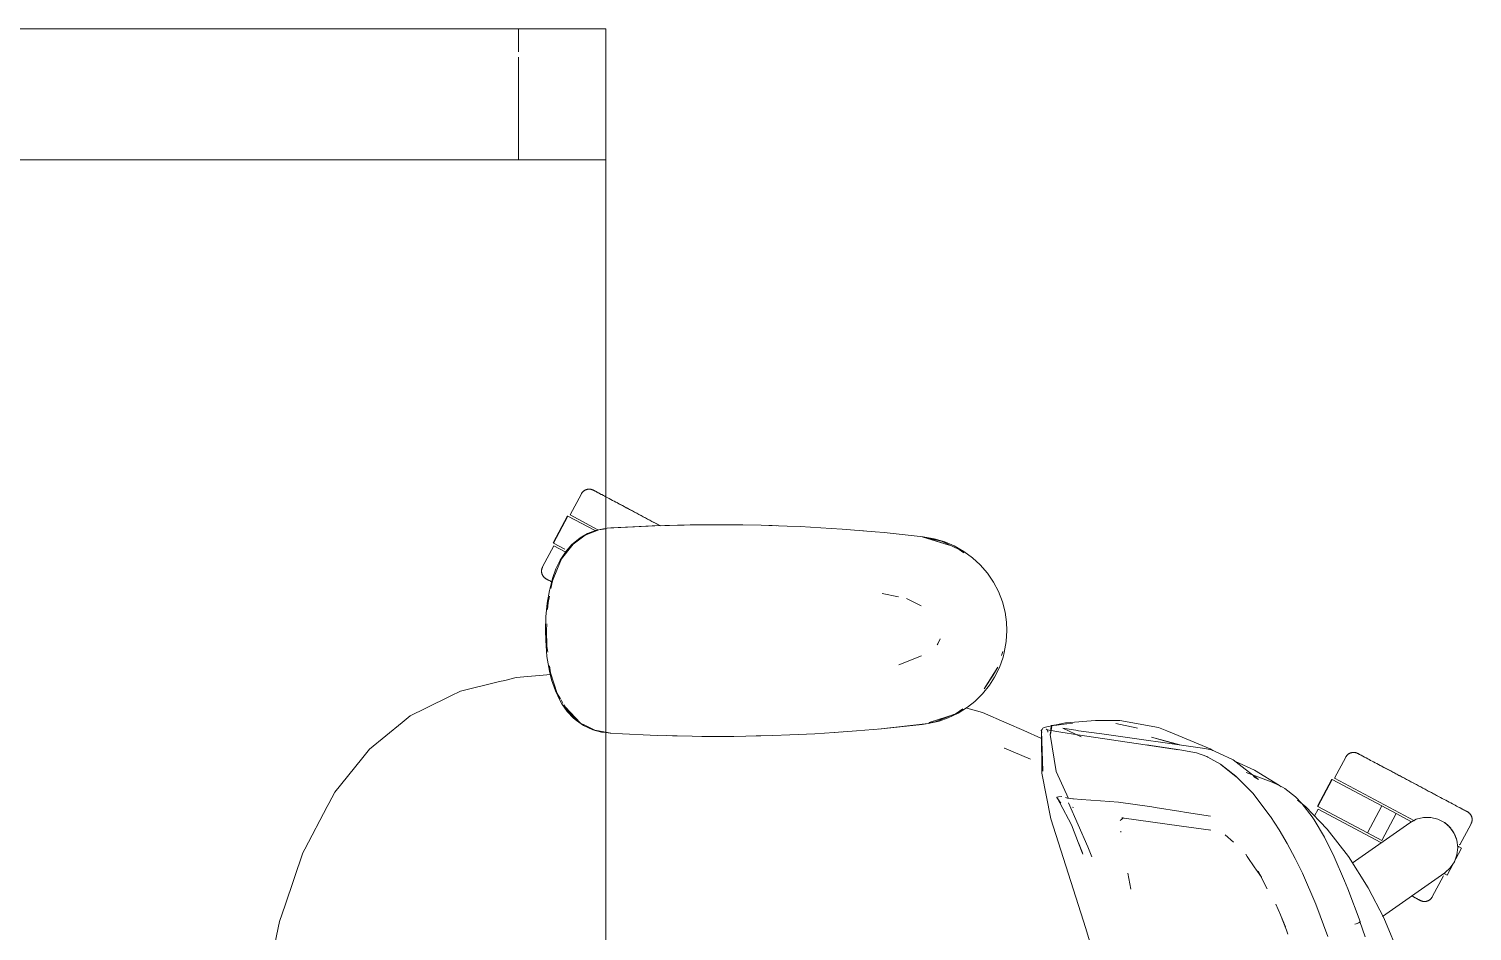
# Model space of a CAD drawing. Header units: millimetres. Extents: x 155927 to 295199, y -4084 to 97293.
# Drawn here: x 204489 to 205150, y 10570 to 10983 of the extents above; entities that cross this region are included whole.
import ezdxf

# ---------------------------------------------------------------- set-up
doc = ezdxf.new("R2010")
doc.units = ezdxf.units.MM
doc.header["$MEASUREMENT"] = 0
doc.layers.add('G-IMPT', color=8, linetype='CONTINUOUS', lineweight=9)
doc.layers.add('I-FURN', color=8, linetype='CONTINUOUS', lineweight=9)

msp = doc.modelspace()

# ---------------------------------------------------------------- linework, layer by layer
at = {"layer": 'G-IMPT'}
for p, q in [((204741.06, 10749.64), (204737.32, 10746.57)), ((204743.47, 10750.93), (204737.84, 10746.76)), ((204744.5, 10751.6), (204741.06, 10749.64)), ((204749.66, 10753.34), (204743.47, 10750.93)), ((204744.5, 10751.6), (204748.14, 10752.99)), ((204749.49, 10753.36), (204748.14, 10752.99)), ((204749.49, 10753.36), (204751.88, 10753.81)), ((204749.66, 10753.34), (204752.83, 10753.82)), ((204753.53, 10754.06), (204751.88, 10753.81)), ((204775.31, 10755.15), (204753.53, 10754.06)), ((204774.1, 10755.11), (204753.53, 10754.06)), ((204753.53, 10754.06), (204755.13, 10754.17)), ((204775.31, 10755.15), (204755.13, 10754.17)), ((204795.5, 10755.61), (204774.1, 10755.11)), ((204785.66, 10755.45), (204774.1, 10755.11)), ((204774.1, 10755.11), (204775.31, 10755.15)), ((204795.5, 10755.61), (204775.31, 10755.15)), ((204785.66, 10755.45), (204804.89, 10755.65)), ((204795.5, 10755.61), (204785.66, 10755.45)), ((204815.68, 10755.57), (204785.66, 10755.45)), ((204793.46, 10755.59), (204791.55, 10755.52)), ((204795.5, 10755.57), (204793.46, 10755.59)), ((204815.68, 10755.57), (204795.5, 10755.61)), ((204815.68, 10755.57), (204804.89, 10755.65)), ((204815.68, 10755.57), (204824.1, 10755.4)), ((204835.86, 10755.01), (204824.1, 10755.4)), ((204829.04, 10755.26), (204827.54, 10755.28)), ((204830.97, 10755.15), (204829.04, 10755.26)), ((204835.86, 10755.01), (204841.88, 10754.76)), ((204856.02, 10753.95), (204841.88, 10754.76)), ((204861.11, 10753.62), (204856.02, 10753.95)), ((204861.11, 10753.62), (204876.17, 10752.37)), ((204869.29, 10752.97), (204870.97, 10752.8)), ((204876.17, 10752.37), (204880.3, 10752.03)), ((204880.3, 10752.03), (204898.22, 10750.12)), ((204897.71, 10750.12), (204910.17, 10746.29)), ((204897.71, 10750.12), (204901.03, 10749.21)), ((204898.22, 10750.12), (204903.27, 10749.23)), ((204906.68, 10748.08), (204898.28, 10749.99)), ((204732, 10739.48), (204734.66, 10743.53)), ((204737.84, 10746.76), (204732.63, 10739.97)), ((204734.66, 10743.53), (204737.32, 10746.57)), ((204910.17, 10746.29), (204901.03, 10749.21)), ((204908.13, 10747.76), (204903.27, 10749.23)), ((204906.68, 10748.08), (204914.74, 10744.34)), ((204912.37, 10745.95), (204908.13, 10747.76)), ((204912.37, 10745.95), (204916.81, 10743.44)), ((204916.85, 10742.75), (204914.74, 10744.34)), ((204920.89, 10740.44), (204916.81, 10743.44)), ((204732, 10739.48), (204730.02, 10735.41)), ((204732.63, 10739.97), (204730.79, 10735.58)), ((204920.89, 10740.44), (204924.33, 10737.28)), ((204927.65, 10733.44), (204924.33, 10737.28)), ((204728.43, 10731.07), (204727, 10725.59)), ((204728.46, 10729.96), (204727.75, 10726.49)), ((204728.43, 10731.07), (204730.02, 10735.41)), ((204728.46, 10729.96), (204730.79, 10735.58)), ((204930.48, 10729.27), (204927.65, 10733.44)), ((204726, 10719.66), (204727, 10725.59)), ((204879.51, 10724.15), (204886.94, 10722.58)), ((204930.48, 10729.27), (204932.67, 10725.11)), ((204932.67, 10725.11), (204934.51, 10720.4)), ((204726, 10719.66), (204725.44, 10713.51)), ((204726.42, 10720), (204726.22, 10716.79)), ((204727.03, 10722.98), (204726.42, 10720)), ((204897.34, 10718.55), (204890.56, 10721.82)), ((204935.77, 10715.53), (204934.51, 10720.4)), ((204725.26, 10707.17), (204725.44, 10713.51)), ((204725.82, 10710.28), (204725.63, 10707.17)), ((204935.77, 10715.53), (204936.42, 10711.02)), ((204936.59, 10707.17), (204936.42, 10711.02)), ((204725.35, 10702.66), (204725.26, 10707.17)), ((204725.86, 10700.01), (204725.63, 10707.17)), ((204905.97, 10703.34), (204904.96, 10701.12)), ((204936.59, 10707.17), (204936.29, 10702.13)), ((204725.35, 10702.66), (204725.92, 10695.35)), ((204725.86, 10700.01), (204726.26, 10697.22)), ((204904.96, 10701.12), (204904.66, 10700.67)), ((204934.15, 10695.83), (204934.67, 10697.52)), ((204935.41, 10697.18), (204934.85, 10695.05)), ((204936.29, 10702.13), (204935.41, 10697.18)), ((204727.04, 10688.59), (204725.92, 10695.35)), ((204727.13, 10691.04), (204727.59, 10687.75)), ((204887.01, 10691.45), (204897.43, 10695.6)), ((204932.49, 10690.38), (204926.17, 10680.43)), ((204932.49, 10690.38), (204930.33, 10686.7)), ((204933.14, 10690.28), (204930.9, 10685.77)), ((204933.14, 10690.28), (204934.85, 10695.05)), ((204686.24, 10679.4), (204704.18, 10683.8)), ((204704.18, 10683.8), (204706.55, 10684.38)), ((204711.84, 10685.68), (204706.55, 10684.38)), ((204727.72, 10687.13), (204711.84, 10685.68)), ((204728.02, 10684.66), (204727.04, 10688.59)), ((204727.59, 10687.75), (204730.62, 10678.35)), ((204728.02, 10684.66), (204729.76, 10679.57)), ((204930.33, 10686.7), (204926.17, 10680.43)), ((204930.9, 10685.77), (204928.63, 10682.22)), ((204681.88, 10677.25), (204670.41, 10671.61)), ((204681.88, 10677.25), (204686.24, 10679.4)), ((204729.76, 10679.57), (204731.96, 10674.94)), ((204730.62, 10678.35), (204732.09, 10675.9)), ((204925.44, 10678.25), (204921.84, 10674.7)), ((204925.44, 10678.25), (204928.63, 10682.22)), ((204663.24, 10668.08), (204670.41, 10671.61)), ((204731.96, 10674.94), (204732.77, 10673.56)), ((204732.37, 10675.43), (204733.23, 10673.99)), ((204735.21, 10670.11), (204732.77, 10673.56)), ((204733.7, 10673.21), (204735.58, 10670.05)), ((204734.39, 10672.14), (204735.67, 10670.67)), ((204734.39, 10672.14), (204741.29, 10664.75)), ((204735.8, 10670.52), (204738.88, 10666.98)), ((204912.88, 10668.95), (204916.46, 10671.38)), ((204914.2, 10669.35), (204918.53, 10672.08)), ((204925.36, 10669.63), (204918.21, 10671.7)), ((204921.84, 10674.7), (204918.53, 10672.08)), ((204659.59, 10665.11), (204644.64, 10652.94)), ((204659.59, 10665.11), (204663.24, 10668.08)), ((204738.08, 10667.06), (204735.21, 10670.11)), ((204735.58, 10670.05), (204741.29, 10664.75)), ((204738.08, 10667.06), (204739.4, 10665.93)), ((204741.29, 10664.75), (204738.88, 10666.98)), ((204742.62, 10663.72), (204739.4, 10665.93)), ((204743.53, 10663.64), (204741.29, 10664.75)), ((204742.62, 10663.72), (204746.95, 10661.74)), ((204743.53, 10663.64), (204747.79, 10661.54)), ((204900.53, 10664.55), (204877.57, 10662.1)), ((204877.57, 10662.1), (204897.71, 10664.22)), ((204900.53, 10664.55), (204879.09, 10662.2)), ((204900.53, 10664.55), (204897.71, 10664.22)), ((204900.53, 10664.55), (204905.49, 10665.71)), ((204900.6, 10664.77), (204903.66, 10665.35)), ((204912.88, 10668.95), (204901.03, 10665.14)), ((204910.17, 10668.05), (204901.03, 10665.14)), ((204903.66, 10665.35), (204911.84, 10668.55)), ((204909.62, 10667.16), (204905.49, 10665.71)), ((204914.2, 10669.35), (204909.62, 10667.16)), ((204912.88, 10668.95), (204910.17, 10668.05)), ((204912.17, 10668.68), (204912.88, 10668.95)), ((204925.36, 10669.63), (204936.49, 10664.78)), ((204936.49, 10664.78), (204944.32, 10661.36)), ((204958.8, 10663.82), (204955.52, 10663.28)), ((204956.5, 10659.68), (204956.89, 10663.63)), ((204959.21, 10664.08), (204956.89, 10663.63)), ((204958.8, 10663.82), (204959.42, 10663.89)), ((204959.21, 10664.08), (204963.46, 10664.89)), ((204964.1, 10664.41), (204959.42, 10663.89)), ((204963.93, 10664.93), (204963.46, 10664.89)), ((204973.26, 10665.73), (204963.93, 10664.93)), ((204964.1, 10664.41), (204966.69, 10664.62)), ((204973.26, 10665.73), (204977.21, 10666.07)), ((204977.21, 10666.07), (204981.38, 10666.07)), ((204988.35, 10666.05), (204981.38, 10666.07)), ((204986.49, 10664.64), (204995.79, 10662.59)), ((204988.35, 10666.05), (205006.05, 10662.81)), ((204750.9, 10660.67), (204746.95, 10661.74)), ((204747.79, 10661.54), (204752.83, 10660.6)), ((204752.83, 10660.43), (204750.9, 10660.67)), ((204752.83, 10660.6), (204755.13, 10660.17)), ((204754.91, 10660.17), (204752.83, 10660.43)), ((204760.57, 10659.89), (204754.91, 10660.17)), ((204760.57, 10659.89), (204773.13, 10659.27)), ((204776.68, 10659.15), (204773.13, 10659.27)), ((204792.35, 10658.77), (204776.68, 10659.15)), ((204780.72, 10659.06), (204783.4, 10658.95)), ((204785.62, 10658.95), (204783.4, 10658.95)), ((204792.35, 10658.77), (204796.86, 10658.72)), ((204796.86, 10658.72), (204811.57, 10658.73)), ((204817.04, 10658.8), (204811.57, 10658.73)), ((204817.04, 10658.8), (204829.35, 10659.09)), ((204823.82, 10658.93), (204821.74, 10658.93)), ((204837.23, 10659.39), (204829.35, 10659.09)), ((204837.23, 10659.39), (204848.54, 10659.93)), ((204857.41, 10660.49), (204848.54, 10659.93)), ((204857.41, 10660.49), (204867.69, 10661.22)), ((204859.45, 10660.62), (204857.55, 10660.53)), ((204859.45, 10660.62), (204860.87, 10660.76)), ((204879.09, 10662.2), (204867.69, 10661.22)), ((204944.32, 10661.36), (204952.49, 10657.79)), ((204952.35, 10661.34), (204952.75, 10661.92)), ((204952.35, 10661.34), (204952.54, 10660.48)), ((204952.97, 10642.78), (204952.38, 10661.22)), ((204952.38, 10661.22), (204952.48, 10660.76)), ((204952.97, 10642.78), (204952.48, 10660.76)), ((204952.53, 10641.89), (204952.48, 10660.76)), ((204952.48, 10660.76), (204952.52, 10660.59)), ((204952.54, 10660.48), (204952.52, 10660.59)), ((204953.12, 10662.41), (204952.75, 10661.92)), ((204953.12, 10662.41), (204953.66, 10662.73)), ((204955.52, 10663.28), (204953.66, 10662.73)), ((204955.01, 10661.69), (204954.51, 10662.08)), ((204955.61, 10661.52), (204954.51, 10662.08)), ((204955.61, 10661.52), (204954.99, 10661.69)), ((204954.99, 10661.69), (204961.26, 10660.59)), ((204955.33, 10661.15), (204955.01, 10661.69)), ((204955.33, 10661.15), (204955.41, 10660.65)), ((204957.13, 10663.22), (204956.44, 10659.64)), ((204959.16, 10642.59), (204956.44, 10659.64)), ((204957.13, 10663.22), (204956.5, 10659.68)), ((204969.11, 10659.47), (204961.26, 10660.59)), ((204970.66, 10658.49), (204962.23, 10662.49)), ((204962.23, 10662.49), (204963.09, 10662.35)), ((204963.09, 10662.35), (204968.11, 10661.52)), ((204968.11, 10661.52), (204969.41, 10661.3)), ((204999.98, 10654.92), (204969.11, 10659.47)), ((204980.07, 10659.86), (204969.41, 10661.3)), ((204980.07, 10659.86), (205027.29, 10653.19)), ((204995.79, 10662.59), (204996.37, 10662.44)), ((205002.87, 10658.31), (205014.76, 10654.96)), ((205002.87, 10658.31), (205015.82, 10654.81)), ((205006.05, 10662.81), (205009.91, 10661.21)), ((205013.27, 10659.82), (205009.91, 10661.21)), ((205029.72, 10653.03), (205013.27, 10659.82)), ((204644.64, 10652.94), (204640.88, 10648.27)), ((204935.26, 10653.35), (204935.53, 10653.25)), ((204947.38, 10648.33), (204935.53, 10653.25)), ((204999.98, 10654.92), (205015.17, 10652.59)), ((205000.59, 10654.82), (205015.75, 10652.53)), ((205000.59, 10654.82), (205015.17, 10652.59)), ((205023.42, 10651.22), (205015.75, 10652.53)), ((205028.21, 10649.47), (205023.42, 10651.22)), ((205027.29, 10653.19), (205030.28, 10652.54)), ((205030.89, 10652.26), (205029.72, 10653.03)), ((205033.65, 10650.97), (205030.28, 10652.54)), ((205040.22, 10647.91), (205033.65, 10650.97)), ((204628.68, 10633.14), (204640.88, 10648.27)), ((205028.21, 10649.47), (205028.63, 10649.26)), ((205034.47, 10645.97), (205028.63, 10649.26)), ((205041.43, 10640.55), (205034.47, 10645.97)), ((205034.69, 10645.64), (205041.64, 10640.25)), ((205034.69, 10645.64), (205038.07, 10643.05)), ((205051.87, 10638.99), (205040.22, 10647.91)), ((205049.98, 10643.28), (205041.35, 10647.26)), ((204956.72, 10620.94), (204952.53, 10641.89)), ((204959.16, 10642.59), (204964.74, 10630.3)), ((205041.64, 10640.25), (205038.07, 10643.05)), ((205041.43, 10640.55), (205049.17, 10632.65)), ((205046.22, 10642.23), (205058.12, 10637.72)), ((205051.87, 10638.99), (205049.53, 10640.33)), ((205061.43, 10636.16), (205049.98, 10643.28)), ((205060.35, 10636.64), (205058.12, 10637.72)), ((204628.68, 10633.14), (204625.97, 10628.01)), ((204959.52, 10630.79), (204959.48, 10630.62)), ((204959.54, 10630.91), (204959.52, 10630.79)), ((204959.52, 10630.79), (204961.36, 10628.08)), ((204959.52, 10630.79), (204960.87, 10628.33)), ((204960.23, 10631.06), (204959.54, 10630.91)), ((204961.76, 10631.23), (204960.23, 10631.06)), ((204963.5, 10630.75), (204964.27, 10630.47)), ((205049.17, 10632.65), (205057.19, 10622.21)), ((205062.79, 10635.47), (205060.35, 10636.64)), ((205061.43, 10636.16), (205062.2, 10635.66)), ((205062.79, 10635.47), (205063.92, 10634.86)), ((205063.92, 10634.86), (205068.79, 10630.99)), ((205071.68, 10627.97), (205068.79, 10630.99)), ((204625.24, 10626.63), (204614.94, 10607.12)), ((204625.24, 10626.63), (204625.97, 10628.01)), ((204966.15, 10618.22), (204960.87, 10628.33)), ((204964.33, 10630.45), (204964.27, 10630.47)), ((204966.79, 10630.17), (204964.33, 10630.45)), ((204973.7, 10608.12), (204964.77, 10628.27)), ((204967.15, 10626.1), (204966.71, 10626.37)), ((204966.79, 10630.17), (204967.16, 10630.12)), ((204970.57, 10629.87), (204967.16, 10630.12)), ((204970.57, 10629.87), (204979.42, 10629.24)), ((204987.66, 10628.62), (204979.42, 10629.24)), ((204987.74, 10628.61), (204987.66, 10628.62)), ((204987.74, 10628.61), (205002.96, 10626.4)), ((205002.96, 10626.4), (205004.51, 10626.15)), ((205004.51, 10626.15), (205016.28, 10624.29)), ((205017.94, 10624.03), (205016.28, 10624.29)), ((205024.78, 10622.96), (205017.94, 10624.03)), ((205069.68, 10629.55), (205073.35, 10626.55)), ((205071.68, 10627.97), (205076.4, 10621.84)), ((205073.35, 10626.55), (205083.31, 10616.25)), ((204972.71, 10570.7), (204956.72, 10620.94)), ((204966.15, 10618.22), (204969.4, 10609.75)), ((204988.4, 10620.23), (204989.96, 10621.47)), ((204989.25, 10621.35), (204989.52, 10621.39)), ((205016.59, 10617.61), (204989.25, 10621.35)), ((204989.75, 10621.44), (204989.52, 10621.39)), ((205016.59, 10617.61), (205029.94, 10615.83)), ((205024.78, 10622.96), (205029.85, 10622.22)), ((205057.19, 10622.21), (205057.36, 10621.96)), ((205061.24, 10615.86), (205057.36, 10621.96)), ((205076.4, 10621.84), (205077.26, 10620.55)), ((205081.99, 10612.55), (205077.26, 10620.55)), ((204988.75, 10615.28), (204988.8, 10614.93)), ((205029.94, 10615.83), (205029.47, 10615.97)), ((205040.44, 10610.33), (205036.53, 10613.67)), ((205061.24, 10615.86), (205065.01, 10609.63)), ((205086.3, 10603.94), (205081.99, 10612.55)), ((205086.52, 10603.5), (205081.99, 10612.55)), ((205081.99, 10612.55), (205082.3, 10611.95)), ((205086.52, 10603.5), (205082.3, 10611.95)), ((205093.12, 10603.65), (205083.31, 10616.25)), ((204605.92, 10581.38), (204614.07, 10605.46)), ((204614.94, 10607.12), (204614.07, 10605.46)), ((204971.42, 10604.85), (204969.39, 10609.96)), ((204969.39, 10609.96), (204971.19, 10605.43)), ((204969.4, 10609.75), (204971.42, 10604.85)), ((204975.44, 10603.53), (204973.7, 10608.12)), ((205046.71, 10603.7), (205045.96, 10604.8)), ((205068.58, 10602.84), (205065.01, 10609.63)), ((205050.21, 10598.56), (205046.71, 10603.7)), ((205050.6, 10597.99), (205050.21, 10598.56)), ((205053.16, 10594.23), (205050.6, 10597.99)), ((205068.58, 10602.84), (205071.97, 10596.11)), ((205086.3, 10603.94), (205086.52, 10603.5)), ((205086.52, 10603.5), (205091.29, 10592.54)), ((205093.12, 10603.65), (205102.09, 10589.36)), ((204993.43, 10588.81), (204992.02, 10596.06)), ((205053.16, 10594.23), (205051.66, 10597)), ((205055.84, 10588.9), (205051.66, 10597)), ((205078.14, 10581.89), (205071.97, 10596.11)), ((205091.29, 10592.54), (205092.77, 10588.86)), ((205092.77, 10588.86), (205098.34, 10573.9)), ((205102.09, 10589.36), (205109.18, 10575.58)), ((204605.92, 10581.38), (204603.4, 10573.94)), ((205059.72, 10581.86), (205061.91, 10577.01)), ((205078.14, 10581.89), (205083.6, 10567.01)), ((204600.53, 10560.12), (204603.4, 10573.94)), ((205061.91, 10577.01), (205064.22, 10571.56)), ((205061.91, 10577.01), (205064.64, 10569.93)), ((205097.08, 10573.11), (205096.02, 10572.69)), ((205096.02, 10572.69), (205096.61, 10572.91)), ((205097.08, 10573.11), (205096.61, 10572.91)), ((205097.08, 10573.11), (205097.9, 10573.5)), ((205097.08, 10573.11), (205097.72, 10573.39)), ((205097.72, 10573.39), (205097.9, 10573.5)), ((205098.31, 10573.76), (205097.9, 10573.5)), ((205097.9, 10573.5), (205098.3, 10573.72)), ((205098.31, 10573.76), (205098.3, 10573.72)), ((205098.34, 10573.9), (205098.31, 10573.76)), ((205098.31, 10573.76), (205098.31, 10573.9)), ((205098.31, 10573.9), (205100.71, 10566.96)), ((205116.7, 10557.61), (205109.18, 10575.58)), ((204972.71, 10570.7), (204981.89, 10540.72)), ((205065.3, 10568.2), (205064.64, 10569.93))]:
    msp.add_line(p, q, dxfattribs=at)
at = {"layer": 'I-FURN'}
for p, q in [((203952.83, 10982.71), (204752.83, 10982.71)), ((204752.83, 10982.71), (203952.83, 10982.71)), ((203952.83, 10982.71), (204752.83, 10982.71)), ((204712.83, 10982.71), (203992.83, 10982.71)), ((204752.83, 10982.71), (204712.83, 10982.71)), ((204712.83, 10972.13), (204712.83, 10982.71)), ((204712.83, 10972.13), (204712.83, 10982.71)), ((204752.83, 10922.71), (204752.83, 10982.71)), ((204752.83, 10982.71), (204752.83, 10922.71)), ((204752.83, 9382.71), (204752.83, 10982.71)), ((204752.83, 10982.71), (204752.83, 9382.71)), ((204712.83, 10922.71), (204712.83, 10969.81)), ((204712.83, 10922.71), (204712.83, 10969.81)), ((203992.83, 10922.71), (204712.83, 10922.71)), ((204752.83, 10922.71), (204317.83, 10922.71)), ((204712.83, 10922.71), (204752.83, 10922.71)), ((204741.7, 10769.8), (204736.55, 10760.12)), ((204741.7, 10769.8), (204741.78, 10769.94)), ((204741.78, 10769.94), (204741.86, 10770.08)), ((204741.86, 10770.08), (204741.95, 10770.21)), ((204741.95, 10770.21), (204742.04, 10770.35)), ((204742.04, 10770.35), (204742.14, 10770.47)), ((204742.14, 10770.47), (204742.25, 10770.59)), ((204742.25, 10770.59), (204742.36, 10770.71)), ((204742.36, 10770.71), (204742.47, 10770.83)), ((204742.47, 10770.83), (204742.59, 10770.93)), ((204742.59, 10770.93), (204742.71, 10771.04)), ((204742.71, 10771.04), (204742.84, 10771.14)), ((204742.84, 10771.14), (204742.97, 10771.23)), ((204742.97, 10771.23), (204743.11, 10771.32)), ((204743.11, 10771.32), (204743.25, 10771.4)), ((204743.25, 10771.4), (204743.39, 10771.48)), ((204743.39, 10771.48), (204743.53, 10771.55)), ((204743.53, 10771.55), (204743.68, 10771.62)), ((204743.68, 10771.62), (204743.83, 10771.68)), ((204743.83, 10771.68), (204743.98, 10771.73)), ((204743.98, 10771.73), (204744.13, 10771.78)), ((204744.13, 10771.78), (204744.29, 10771.82)), ((204744.29, 10771.82), (204744.45, 10771.86)), ((204744.45, 10771.86), (204744.6, 10771.89)), ((204744.6, 10771.89), (204744.76, 10771.91)), ((204744.76, 10771.91), (204744.92, 10771.93)), ((204744.92, 10771.93), (204745.09, 10771.94)), ((204745.09, 10771.94), (204745.25, 10771.94)), ((204745.25, 10771.94), (204745.41, 10771.94)), ((204745.41, 10771.94), (204745.57, 10771.93)), ((204745.57, 10771.93), (204745.73, 10771.91)), ((204745.73, 10771.91), (204745.89, 10771.89)), ((204745.89, 10771.89), (204746.05, 10771.86)), ((204746.05, 10771.86), (204746.2, 10771.83)), ((204746.2, 10771.83), (204746.36, 10771.79)), ((204746.36, 10771.79), (204746.51, 10771.74)), ((204746.51, 10771.74), (204746.67, 10771.69)), ((204746.67, 10771.69), (204746.82, 10771.63)), ((204746.82, 10771.63), (204746.96, 10771.56)), ((204746.96, 10771.56), (204747.11, 10771.49)), ((204747.11, 10771.49), (204747.15, 10771.47)), ((204747.15, 10771.47), (204747.17, 10771.46)), ((204747.19, 10771.44), (204747.15, 10771.47)), ((204747.15, 10771.47), (204747.15, 10771.47)), ((204747.17, 10771.46), (204747.23, 10771.43)), ((204747.28, 10771.4), (204747.19, 10771.44)), ((204747.23, 10771.43), (204747.33, 10771.37)), ((204747.4, 10771.34), (204747.28, 10771.4)), ((204747.33, 10771.37), (204747.47, 10771.3)), ((204747.56, 10771.25), (204747.4, 10771.34)), ((204747.47, 10771.3), (204747.65, 10771.2)), ((204747.76, 10771.14), (204747.56, 10771.25)), ((204747.65, 10771.2), (204747.87, 10771.09)), ((204748, 10771.01), (204747.76, 10771.14)), ((204747.87, 10771.09), (204748.13, 10770.95)), ((204748.28, 10770.87), (204748, 10771.01)), ((204748.13, 10770.95), (204748.42, 10770.79)), ((204748.6, 10770.7), (204748.28, 10770.87)), ((204748.42, 10770.79), (204748.76, 10770.61)), ((204748.96, 10770.51), (204748.6, 10770.7)), ((204748.76, 10770.61), (204749.13, 10770.41)), ((204749.35, 10770.3), (204748.96, 10770.51)), ((204749.13, 10770.41), (204749.54, 10770.2)), ((204749.78, 10770.07), (204749.35, 10770.3)), ((204749.54, 10770.2), (204749.99, 10769.96)), ((204750.24, 10769.82), (204749.78, 10770.07)), ((204749.99, 10769.96), (204750.47, 10769.7)), ((204750.74, 10769.56), (204750.24, 10769.82)), ((204750.47, 10769.7), (204750.99, 10769.43)), ((204751.28, 10769.27), (204750.74, 10769.56)), ((204750.99, 10769.43), (204751.54, 10769.13)), ((204751.85, 10768.97), (204751.28, 10769.27)), ((204751.54, 10769.13), (204752.12, 10768.82)), ((204752.45, 10768.65), (204751.85, 10768.97)), ((204753.08, 10768.31), (204752.45, 10768.65)), ((204753.75, 10767.96), (204753.08, 10768.31)), ((204754.44, 10767.59), (204753.75, 10767.96)), ((204755.16, 10767.21), (204754.44, 10767.59)), ((204755.91, 10766.81), (204755.16, 10767.21)), ((204756.69, 10766.39), (204755.91, 10766.81)), ((204757.49, 10765.97), (204756.69, 10766.39)), ((204758.32, 10765.53), (204757.49, 10765.97)), ((204757.87, 10765.77), (204758.7, 10765.32)), ((204759.16, 10765.08), (204758.32, 10765.53)), ((204758.7, 10765.32), (204759.56, 10764.87)), ((204760.03, 10764.62), (204759.16, 10765.08)), ((204759.56, 10764.87), (204760.44, 10764.4)), ((204760.92, 10764.15), (204760.03, 10764.62)), ((204760.44, 10764.4), (204761.33, 10763.93)), ((204761.82, 10763.67), (204760.92, 10764.15)), ((204761.33, 10763.93), (204762.25, 10763.44)), ((204762.75, 10763.17), (204761.82, 10763.67)), ((204762.25, 10763.44), (204763.18, 10762.95)), ((204763.68, 10762.68), (204762.75, 10763.17)), ((204763.18, 10762.95), (204764.12, 10762.44)), ((204735.25, 10759.67), (204728.68, 10747.31)), ((204728.85, 10747.22), (204735.42, 10759.58)), ((204735.42, 10759.58), (204747.93, 10752.93)), ((204749.21, 10753.38), (204736.55, 10760.12)), ((204764.64, 10762.17), (204763.68, 10762.68)), ((204764.12, 10762.44), (204765.08, 10761.94)), ((204765.6, 10761.66), (204764.64, 10762.17)), ((204765.08, 10761.94), (204766.05, 10761.42)), ((204766.57, 10761.14), (204765.6, 10761.66)), ((204766.05, 10761.42), (204767.02, 10760.9)), ((204767.56, 10760.62), (204766.57, 10761.14)), ((204767.02, 10760.9), (204768.01, 10760.37)), ((204768.55, 10760.09), (204767.56, 10760.62)), ((204768.01, 10760.37), (204769.01, 10759.85)), ((204769.54, 10759.56), (204768.55, 10760.09)), ((204769.01, 10759.85), (204770.01, 10759.31)), ((204770.55, 10759.03), (204769.54, 10759.56)), ((204770.01, 10759.31), (204771.01, 10758.78)), ((204771.55, 10758.49), (204770.55, 10759.03)), ((204771.01, 10758.78), (204772.01, 10758.25)), ((204772.56, 10757.96), (204771.55, 10758.49)), ((204772.01, 10758.25), (204773.02, 10757.71)), ((204773.56, 10757.42), (204772.56, 10757.96)), ((204773.02, 10757.71), (204774.02, 10757.18)), ((204774.56, 10756.89), (204773.56, 10757.42)), ((204774.02, 10757.18), (204775.02, 10756.65)), ((204775.56, 10756.36), (204774.56, 10756.89)), ((204775.02, 10756.65), (204776.02, 10756.12)), ((204776.56, 10755.83), (204775.56, 10756.36)), ((204776.02, 10756.12), (204777.01, 10755.59)), ((204777.54, 10755.31), (204776.56, 10755.83)), ((204777.01, 10755.59), (204778, 10755.07)), ((204729.04, 10745.99), (204723.89, 10736.3)), ((204734.14, 10744.41), (204728.85, 10747.22)), ((204734.23, 10743.23), (204729.04, 10745.99)), ((204723.86, 10736.27), (204723.89, 10736.3)), ((204723.41, 10734.4), (204723.42, 10734.56)), ((204723.42, 10734.24), (204723.41, 10734.4)), ((204723.42, 10734.56), (204723.43, 10734.73)), ((204723.43, 10734.08), (204723.42, 10734.24)), ((204723.43, 10734.73), (204723.44, 10734.89)), ((204723.44, 10733.92), (204723.43, 10734.08)), ((204723.44, 10734.89), (204723.46, 10735.05)), ((204723.47, 10733.76), (204723.44, 10733.92)), ((204723.46, 10735.05), (204723.49, 10735.2)), ((204723.5, 10733.6), (204723.47, 10733.76)), ((204723.49, 10735.2), (204723.53, 10735.36)), ((204723.53, 10733.45), (204723.5, 10733.6)), ((204723.53, 10735.36), (204723.57, 10735.52)), ((204723.57, 10733.29), (204723.53, 10733.45)), ((204723.57, 10735.52), (204723.62, 10735.67)), ((204723.62, 10733.14), (204723.57, 10733.29)), ((204723.62, 10735.67), (204723.67, 10735.82)), ((204723.67, 10732.98), (204723.62, 10733.14)), ((204723.67, 10735.82), (204723.73, 10735.97)), ((204723.73, 10732.83), (204723.67, 10732.98)), ((204723.73, 10735.97), (204723.79, 10736.12)), ((204723.8, 10732.69), (204723.73, 10732.83)), ((204723.79, 10736.12), (204723.86, 10736.27)), ((204723.87, 10732.54), (204723.8, 10732.69)), ((204723.95, 10732.4), (204723.87, 10732.54)), ((204724.03, 10732.26), (204723.95, 10732.4)), ((204724.12, 10732.13), (204724.03, 10732.26)), ((204724.22, 10732), (204724.12, 10732.13)), ((204724.32, 10731.87), (204724.22, 10732)), ((204724.42, 10731.75), (204724.32, 10731.87)), ((204724.53, 10731.63), (204724.42, 10731.75)), ((204724.64, 10731.51), (204724.53, 10731.63)), ((204724.76, 10731.4), (204724.64, 10731.51)), ((204724.88, 10731.3), (204724.76, 10731.4)), ((204725.01, 10731.2), (204724.88, 10731.3)), ((204725.14, 10731.11), (204725.01, 10731.2)), ((204725.27, 10731.02), (204725.14, 10731.11)), ((204725.41, 10730.93), (204725.27, 10731.02)), ((204725.55, 10730.85), (204725.41, 10730.93)), ((204725.56, 10730.85), (204725.55, 10730.85)), ((204725.55, 10730.85), (204725.57, 10730.84)), ((204725.6, 10730.83), (204725.56, 10730.85)), ((204725.57, 10730.84), (204725.63, 10730.81)), ((204725.68, 10730.78), (204725.6, 10730.83)), ((204725.63, 10730.81), (204725.73, 10730.76)), ((204725.8, 10730.72), (204725.68, 10730.78)), ((204725.73, 10730.76), (204725.87, 10730.68)), ((204725.96, 10730.63), (204725.8, 10730.72)), ((204725.87, 10730.68), (204726.05, 10730.59)), ((204726.17, 10730.53), (204725.96, 10730.63)), ((204726.05, 10730.59), (204726.27, 10730.47)), ((204726.41, 10730.4), (204726.17, 10730.53)), ((204726.27, 10730.47), (204726.53, 10730.33)), ((204726.69, 10730.25), (204726.41, 10730.4)), ((204726.53, 10730.33), (204726.83, 10730.17)), ((204727, 10730.08), (204726.69, 10730.25)), ((204726.83, 10730.17), (204727.16, 10730)), ((204727.36, 10729.89), (204727, 10730.08)), ((204727.16, 10730), (204727.54, 10729.8)), ((204727.75, 10729.68), (204727.36, 10729.89)), ((204727.54, 10729.8), (204727.95, 10729.58)), ((204728.18, 10729.45), (204727.75, 10729.68)), ((205092.6, 10650.27), (205092.72, 10650.38)), ((205092.72, 10650.38), (205092.84, 10650.48)), ((205092.84, 10650.48), (205092.97, 10650.58)), ((205092.97, 10650.58), (205093.1, 10650.67)), ((205093.1, 10650.67), (205093.24, 10650.76)), ((205093.24, 10650.76), (205093.38, 10650.84)), ((205093.38, 10650.84), (205093.52, 10650.92)), ((205093.52, 10650.92), (205093.66, 10650.99)), ((205093.66, 10650.99), (205093.81, 10651.06)), ((205093.81, 10651.06), (205093.96, 10651.12)), ((205093.96, 10651.12), (205094.11, 10651.17)), ((205094.11, 10651.17), (205094.26, 10651.22)), ((205094.26, 10651.22), (205094.42, 10651.26)), ((205094.42, 10651.26), (205094.58, 10651.3)), ((205094.58, 10651.3), (205094.73, 10651.33)), ((205094.73, 10651.33), (205094.89, 10651.35)), ((205094.89, 10651.35), (205095.05, 10651.37)), ((205095.05, 10651.37), (205095.22, 10651.38)), ((205095.22, 10651.38), (205095.38, 10651.38)), ((205095.38, 10651.38), (205095.54, 10651.38)), ((205095.54, 10651.38), (205095.7, 10651.37)), ((205095.7, 10651.37), (205095.86, 10651.35)), ((205095.86, 10651.35), (205096.02, 10651.33)), ((205096.02, 10651.33), (205096.18, 10651.3)), ((205096.18, 10651.3), (205096.33, 10651.27)), ((205096.33, 10651.27), (205096.49, 10651.23)), ((205096.49, 10651.23), (205096.64, 10651.18)), ((205096.64, 10651.18), (205096.8, 10651.13)), ((205096.8, 10651.13), (205096.95, 10651.07)), ((205096.95, 10651.07), (205097.09, 10651)), ((205097.09, 10651), (205097.24, 10650.93)), ((205097.24, 10650.93), (205097.28, 10650.91)), ((205097.28, 10650.91), (205097.3, 10650.9)), ((205097.32, 10650.88), (205097.28, 10650.91)), ((205097.28, 10650.91), (205097.28, 10650.91)), ((205097.3, 10650.9), (205097.36, 10650.87)), ((205097.41, 10650.84), (205097.32, 10650.88)), ((205097.36, 10650.87), (205097.46, 10650.81)), ((205097.53, 10650.78), (205097.41, 10650.84)), ((205097.46, 10650.81), (205097.6, 10650.74)), ((205097.69, 10650.69), (205097.53, 10650.78)), ((205097.6, 10650.74), (205097.78, 10650.64)), ((205097.89, 10650.58), (205097.69, 10650.69)), ((205097.78, 10650.64), (205098, 10650.53)), ((205098.13, 10650.45), (205097.89, 10650.58)), ((205098, 10650.53), (205098.26, 10650.39)), ((205098.41, 10650.31), (205098.13, 10650.45)), ((205098.26, 10650.39), (205098.55, 10650.23)), ((205091.83, 10649.24), (205086.68, 10639.56)), ((205091.83, 10649.24), (205091.91, 10649.38)), ((205091.91, 10649.38), (205091.99, 10649.52)), ((205091.99, 10649.52), (205092.08, 10649.66)), ((205092.08, 10649.66), (205092.17, 10649.79)), ((205092.17, 10649.79), (205092.27, 10649.91)), ((205092.27, 10649.91), (205092.38, 10650.03)), ((205092.38, 10650.03), (205092.49, 10650.15)), ((205092.49, 10650.15), (205092.6, 10650.27)), ((205098.73, 10650.14), (205098.41, 10650.31)), ((205098.55, 10650.23), (205098.89, 10650.05)), ((205099.09, 10649.95), (205098.73, 10650.14)), ((205098.89, 10650.05), (205099.26, 10649.85)), ((205099.48, 10649.74), (205099.09, 10649.95)), ((205099.26, 10649.85), (205099.67, 10649.64)), ((205099.91, 10649.51), (205099.48, 10649.74)), ((205099.67, 10649.64), (205100.12, 10649.4)), ((205100.37, 10649.26), (205099.91, 10649.51)), ((205100.12, 10649.4), (205100.6, 10649.14)), ((205100.87, 10649), (205100.37, 10649.26)), ((205100.6, 10649.14), (205101.12, 10648.87)), ((205101.41, 10648.71), (205100.87, 10649)), ((205101.12, 10648.87), (205101.67, 10648.57)), ((205101.98, 10648.41), (205101.41, 10648.71)), ((205101.67, 10648.57), (205102.25, 10648.26)), ((205102.58, 10648.09), (205101.98, 10648.41)), ((205103.21, 10647.75), (205102.58, 10648.09)), ((205103.88, 10647.4), (205103.21, 10647.75)), ((205104.57, 10647.03), (205103.88, 10647.4)), ((205105.29, 10646.65), (205104.57, 10647.03)), ((205106.04, 10646.25), (205105.29, 10646.65)), ((205106.82, 10645.84), (205106.04, 10646.25)), ((205107.62, 10645.41), (205106.82, 10645.84)), ((205108.45, 10644.97), (205107.62, 10645.41)), ((205108, 10645.21), (205108.83, 10644.77)), ((205109.29, 10644.52), (205108.45, 10644.97)), ((205108.83, 10644.77), (205109.69, 10644.31)), ((205110.16, 10644.06), (205109.29, 10644.52)), ((205109.69, 10644.31), (205110.57, 10643.84)), ((205111.05, 10643.59), (205110.16, 10644.06)), ((205110.57, 10643.84), (205111.46, 10643.37)), ((205085.38, 10639.11), (205078.81, 10626.75)), ((205078.98, 10626.66), (205085.55, 10639.02)), ((205085.55, 10639.02), (205108.26, 10626.95)), ((205123.28, 10620.09), (205086.68, 10639.56)), ((205111.95, 10643.11), (205111.05, 10643.59)), ((205111.46, 10643.37), (205112.38, 10642.88)), ((205112.88, 10642.62), (205111.95, 10643.11)), ((205112.38, 10642.88), (205113.31, 10642.39)), ((205113.81, 10642.12), (205112.88, 10642.62)), ((205113.31, 10642.39), (205114.25, 10641.88)), ((205114.77, 10641.61), (205113.81, 10642.12)), ((205114.25, 10641.88), (205115.21, 10641.38)), ((205115.73, 10641.1), (205114.77, 10641.61)), ((205115.21, 10641.38), (205116.18, 10640.86)), ((205116.7, 10640.58), (205115.73, 10641.1)), ((205116.18, 10640.86), (205117.15, 10640.34)), ((205117.69, 10640.06), (205116.7, 10640.58)), ((205117.15, 10640.34), (205118.14, 10639.82)), ((205118.68, 10639.53), (205117.69, 10640.06)), ((205118.14, 10639.82), (205119.14, 10639.29)), ((205119.67, 10639), (205118.68, 10639.53)), ((205119.14, 10639.29), (205120.14, 10638.76)), ((205120.68, 10638.47), (205119.67, 10639)), ((205120.14, 10638.76), (205121.14, 10638.22)), ((205121.68, 10637.93), (205120.68, 10638.47)), ((205121.14, 10638.22), (205122.14, 10637.69)), ((205122.69, 10637.4), (205121.68, 10637.93)), ((205122.14, 10637.69), (205123.15, 10637.15)), ((205123.69, 10636.87), (205122.69, 10637.4)), ((205123.15, 10637.15), (205124.15, 10636.62)), ((205124.69, 10636.33), (205123.69, 10636.87)), ((205124.15, 10636.62), (205125.15, 10636.09)), ((205125.69, 10635.8), (205124.69, 10636.33)), ((205125.15, 10636.09), (205126.15, 10635.56)), ((205126.69, 10635.27), (205125.69, 10635.8)), ((205126.15, 10635.56), (205127.14, 10635.03)), ((205127.67, 10634.75), (205126.69, 10635.27)), ((205127.14, 10635.03), (205128.13, 10634.51)), ((205128.65, 10634.23), (205127.67, 10634.75)), ((205128.13, 10634.51), (205129.1, 10633.99)), ((205129.62, 10633.71), (205128.65, 10634.23)), ((205129.1, 10633.99), (205130.06, 10633.48)), ((205130.58, 10633.2), (205129.62, 10633.71)), ((205130.06, 10633.48), (205131.02, 10632.97)), ((205131.52, 10632.7), (205130.58, 10633.2)), ((205131.02, 10632.97), (205131.95, 10632.47)), ((205132.45, 10632.21), (205131.52, 10632.7)), ((205131.95, 10632.47), (205132.88, 10631.98)), ((205133.37, 10631.72), (205132.45, 10632.21)), ((205132.88, 10631.98), (205133.78, 10631.5)), ((205134.26, 10631.24), (205133.37, 10631.72)), ((205135.14, 10630.78), (205134.26, 10631.24)), ((205136, 10630.32), (205135.14, 10630.78)), ((205079.17, 10625.43), (205077.49, 10622.27)), ((205101.69, 10614.59), (205078.98, 10626.66)), ((205107.86, 10610.17), (205079.17, 10625.43)), ((205101.69, 10614.59), (205108.26, 10626.95)), ((205108.26, 10626.95), (205114.9, 10623.42)), ((205136.83, 10629.88), (205136, 10630.32)), ((205137.64, 10629.45), (205136.83, 10629.88)), ((205138.43, 10629.03), (205137.64, 10629.45)), ((205139.19, 10628.62), (205138.43, 10629.03)), ((205139.93, 10628.23), (205139.19, 10628.62)), ((205140.63, 10627.86), (205139.93, 10628.23)), ((205141.31, 10627.5), (205140.63, 10627.86)), ((205141.96, 10627.15), (205141.31, 10627.5)), ((205142.58, 10626.82), (205141.96, 10627.15)), ((205143.16, 10626.51), (205142.58, 10626.82)), ((205142.85, 10626.68), (205143.42, 10626.38)), ((205143.71, 10626.22), (205143.16, 10626.51)), ((205143.42, 10626.38), (205143.95, 10626.09)), ((205144.23, 10625.94), (205143.71, 10626.22)), ((205143.95, 10626.09), (205144.46, 10625.82)), ((205144.71, 10625.69), (205144.23, 10625.94)), ((205144.46, 10625.82), (205144.92, 10625.58)), ((205145.16, 10625.45), (205144.71, 10625.69)), ((205144.92, 10625.58), (205145.35, 10625.35)), ((205145.57, 10625.23), (205145.16, 10625.45)), ((205145.35, 10625.35), (205145.74, 10625.14)), ((205145.94, 10625.03), (205145.57, 10625.23)), ((205145.74, 10625.14), (205146.1, 10624.95)), ((205146.28, 10624.86), (205145.94, 10625.03)), ((205146.1, 10624.95), (205146.42, 10624.78)), ((205146.57, 10624.7), (205146.28, 10624.86)), ((205146.42, 10624.78), (205146.7, 10624.63)), ((205146.83, 10624.56), (205146.57, 10624.7)), ((205146.7, 10624.63), (205146.94, 10624.5)), ((205147.05, 10624.44), (205146.83, 10624.56)), ((205146.94, 10624.5), (205147.14, 10624.4)), ((205147.23, 10624.35), (205147.05, 10624.44)), ((205147.14, 10624.4), (205147.3, 10624.31)), ((205147.37, 10624.27), (205147.23, 10624.35)), ((205147.3, 10624.31), (205147.42, 10624.25)), ((205147.47, 10624.22), (205147.37, 10624.27)), ((205147.42, 10624.25), (205147.5, 10624.2)), ((205147.53, 10624.19), (205147.47, 10624.22)), ((205147.5, 10624.2), (205147.55, 10624.18)), ((205147.55, 10624.18), (205147.53, 10624.19)), ((205147.55, 10624.18), (205147.69, 10624.1)), ((205147.55, 10624.18), (205147.55, 10624.18)), ((205147.69, 10624.1), (205147.83, 10624.02)), ((205147.83, 10624.02), (205147.96, 10623.93)), ((205147.96, 10623.93), (205148.09, 10623.83)), ((205094.67, 10600.69), (205121.1, 10619.2)), ((205108.33, 10611.06), (205114.9, 10623.42)), ((205114.9, 10623.42), (205121.96, 10619.66)), ((205121.1, 10619.2), (205124.07, 10620.79)), ((205124.07, 10620.79), (205127.34, 10621.62)), ((205127.34, 10621.62), (205130.72, 10621.64)), ((205130.72, 10621.64), (205134, 10620.86)), ((205134, 10620.86), (205136.99, 10619.31)), ((205136.99, 10619.31), (205139.53, 10617.09)), ((205138.7, 10617.95), (205137.28, 10619.1)), ((205140.99, 10615.17), (205138.7, 10617.95)), ((205144.07, 10609.04), (205149.22, 10618.73)), ((205148.09, 10623.83), (205148.22, 10623.73)), ((205148.22, 10623.73), (205148.34, 10623.63)), ((205148.34, 10623.63), (205148.46, 10623.52)), ((205148.46, 10623.52), (205148.58, 10623.4)), ((205148.58, 10623.4), (205148.68, 10623.28)), ((205148.68, 10623.28), (205148.79, 10623.16)), ((205148.79, 10623.16), (205148.89, 10623.03)), ((205148.89, 10623.03), (205148.98, 10622.9)), ((205148.98, 10622.9), (205149.07, 10622.77)), ((205149.07, 10622.77), (205149.15, 10622.63)), ((205149.15, 10622.63), (205149.23, 10622.49)), ((205149.24, 10618.77), (205149.22, 10618.73)), ((205149.23, 10622.49), (205149.3, 10622.34)), ((205149.31, 10618.91), (205149.24, 10618.77)), ((205149.3, 10622.34), (205149.37, 10622.2)), ((205149.38, 10619.06), (205149.31, 10618.91)), ((205149.37, 10622.2), (205149.43, 10622.05)), ((205149.43, 10619.21), (205149.38, 10619.06)), ((205149.43, 10622.05), (205149.48, 10621.9)), ((205149.49, 10619.36), (205149.43, 10619.21)), ((205149.48, 10621.9), (205149.53, 10621.74)), ((205149.54, 10619.51), (205149.49, 10619.36)), ((205149.53, 10621.74), (205149.57, 10621.59)), ((205149.58, 10619.67), (205149.54, 10619.51)), ((205149.57, 10621.59), (205149.61, 10621.43)), ((205149.61, 10619.83), (205149.58, 10619.67)), ((205149.61, 10621.43), (205149.64, 10621.27)), ((205149.64, 10619.99), (205149.61, 10619.83)), ((205149.64, 10621.27), (205149.66, 10621.11)), ((205149.66, 10620.15), (205149.64, 10619.99)), ((205149.66, 10621.11), (205149.68, 10620.95)), ((205149.68, 10620.31), (205149.66, 10620.15)), ((205149.68, 10620.95), (205149.69, 10620.79)), ((205149.69, 10620.47), (205149.68, 10620.31)), ((205149.69, 10620.79), (205149.69, 10620.63)), ((205149.69, 10620.63), (205149.69, 10620.47)), ((205108.33, 10611.06), (205101.69, 10614.59)), ((205139.53, 10617.09), (205141.47, 10614.32)), ((205141.47, 10614.32), (205142.69, 10611.18)), ((205142.69, 10611.18), (205143.11, 10607.83)), ((205138.31, 10595.12), (205144.88, 10607.48)), ((205142.73, 10604.48), (205141.56, 10601.32)), ((205143.11, 10607.83), (205142.73, 10604.48)), ((205143.48, 10608.22), (205143.08, 10607.46)), ((205143.57, 10608.17), (205143.48, 10608.22)), ((205143.48, 10608.22), (205144.88, 10607.48)), ((205144.07, 10609.04), (205143.69, 10609.24)), ((205139.66, 10598.53), (205137.15, 10596.28)), ((205141.56, 10601.32), (205139.66, 10598.53)), ((205137.15, 10596.28), (205108.56, 10576.26)), ((205131.41, 10585.23), (205136.56, 10594.91)), ((205138.31, 10595.12), (205136.91, 10595.86)), ((205136.91, 10595.86), (205137, 10595.81)), ((205121.82, 10585.76), (205122.36, 10585.48)), ((205122.63, 10585.33), (205122.12, 10585.6)), ((205122.36, 10585.48), (205122.86, 10585.21)), ((205123.12, 10585.07), (205122.63, 10585.33)), ((205122.86, 10585.21), (205123.33, 10584.96)), ((205123.56, 10584.84), (205123.12, 10585.07)), ((205123.33, 10584.96), (205123.76, 10584.73)), ((205123.97, 10584.62), (205123.56, 10584.84)), ((205123.76, 10584.73), (205124.15, 10584.52)), ((205124.34, 10584.42), (205123.97, 10584.62)), ((205124.15, 10584.52), (205124.5, 10584.33)), ((205124.68, 10584.24), (205124.34, 10584.42)), ((205124.5, 10584.33), (205124.82, 10584.17)), ((205124.98, 10584.08), (205124.68, 10584.24)), ((205130.75, 10584.32), (205130.63, 10584.21)), ((205130.85, 10584.44), (205130.75, 10584.32)), ((205130.96, 10584.56), (205130.85, 10584.44)), ((205131.06, 10584.69), (205130.96, 10584.56)), ((205131.15, 10584.82), (205131.06, 10584.69)), ((205131.24, 10584.95), (205131.15, 10584.82)), ((205131.33, 10585.09), (205131.24, 10584.95)), ((205131.41, 10585.23), (205131.33, 10585.09)), ((205124.82, 10584.17), (205125.1, 10584.02)), ((205125.24, 10583.95), (205124.98, 10584.08)), ((205125.1, 10584.02), (205125.34, 10583.89)), ((205125.46, 10583.83), (205125.24, 10583.95)), ((205125.34, 10583.89), (205125.54, 10583.78)), ((205125.64, 10583.73), (205125.46, 10583.83)), ((205125.54, 10583.78), (205125.7, 10583.7)), ((205125.78, 10583.66), (205125.64, 10583.73)), ((205125.7, 10583.7), (205125.83, 10583.63)), ((205125.88, 10583.61), (205125.78, 10583.66)), ((205125.83, 10583.63), (205125.91, 10583.59)), ((205125.94, 10583.57), (205125.88, 10583.61)), ((205125.91, 10583.59), (205125.95, 10583.57)), ((205125.96, 10583.56), (205125.94, 10583.57)), ((205125.95, 10583.57), (205125.96, 10583.56)), ((205125.99, 10583.54), (205125.96, 10583.56)), ((205126.14, 10583.47), (205125.99, 10583.54)), ((205126.29, 10583.41), (205126.14, 10583.47)), ((205126.44, 10583.35), (205126.29, 10583.41)), ((205126.59, 10583.29), (205126.44, 10583.35)), ((205126.74, 10583.25), (205126.59, 10583.29)), ((205126.9, 10583.2), (205126.74, 10583.25)), ((205127.06, 10583.17), (205126.9, 10583.2)), ((205127.21, 10583.14), (205127.06, 10583.17)), ((205127.37, 10583.12), (205127.21, 10583.14)), ((205127.53, 10583.1), (205127.37, 10583.12)), ((205127.7, 10583.09), (205127.53, 10583.1)), ((205127.86, 10583.09), (205127.7, 10583.09)), ((205128.02, 10583.09), (205127.86, 10583.09)), ((205128.18, 10583.1), (205128.02, 10583.09)), ((205128.34, 10583.12), (205128.18, 10583.1)), ((205128.5, 10583.14), (205128.34, 10583.12)), ((205128.66, 10583.17), (205128.5, 10583.14)), ((205128.81, 10583.21), (205128.66, 10583.17)), ((205128.97, 10583.25), (205128.81, 10583.21)), ((205129.12, 10583.3), (205128.97, 10583.25)), ((205129.28, 10583.35), (205129.12, 10583.3)), ((205129.43, 10583.41), (205129.28, 10583.35)), ((205129.57, 10583.48), (205129.43, 10583.41)), ((205129.72, 10583.55), (205129.57, 10583.48)), ((205129.86, 10583.63), (205129.72, 10583.55)), ((205130, 10583.71), (205129.86, 10583.63)), ((205130.13, 10583.8), (205130, 10583.71)), ((205130.26, 10583.89), (205130.13, 10583.8)), ((205130.39, 10583.99), (205130.26, 10583.89)), ((205130.51, 10584.1), (205130.39, 10583.99)), ((205130.63, 10584.21), (205130.51, 10584.1))]:
    msp.add_line(p, q, dxfattribs=at)
for points in [[(205139.05, 10617.61), (205139.45, 10617.21), (205139.81, 10616.79), (205140.15, 10616.37)], [(205143.01, 10609.28), (205143.05, 10608.9), (205143.09, 10608.23), (205143.09, 10607.7), (205143.08, 10607.46)]]:
    msp.add_open_spline(points, degree=3, dxfattribs=at)
msp.add_open_spline([(205141.75, 10613.77), (205141.83, 10613.61), (205142.12, 10612.97), (205142.34, 10612.35), (205142.49, 10611.88)], degree=3, knots=[-0.5319761, -0.5319761, -0.5319761, -0.5319761, -0.5, -0.4, -0.4, -0.4, -0.4], dxfattribs=at)

doc.saveas('drawing.dxf')
